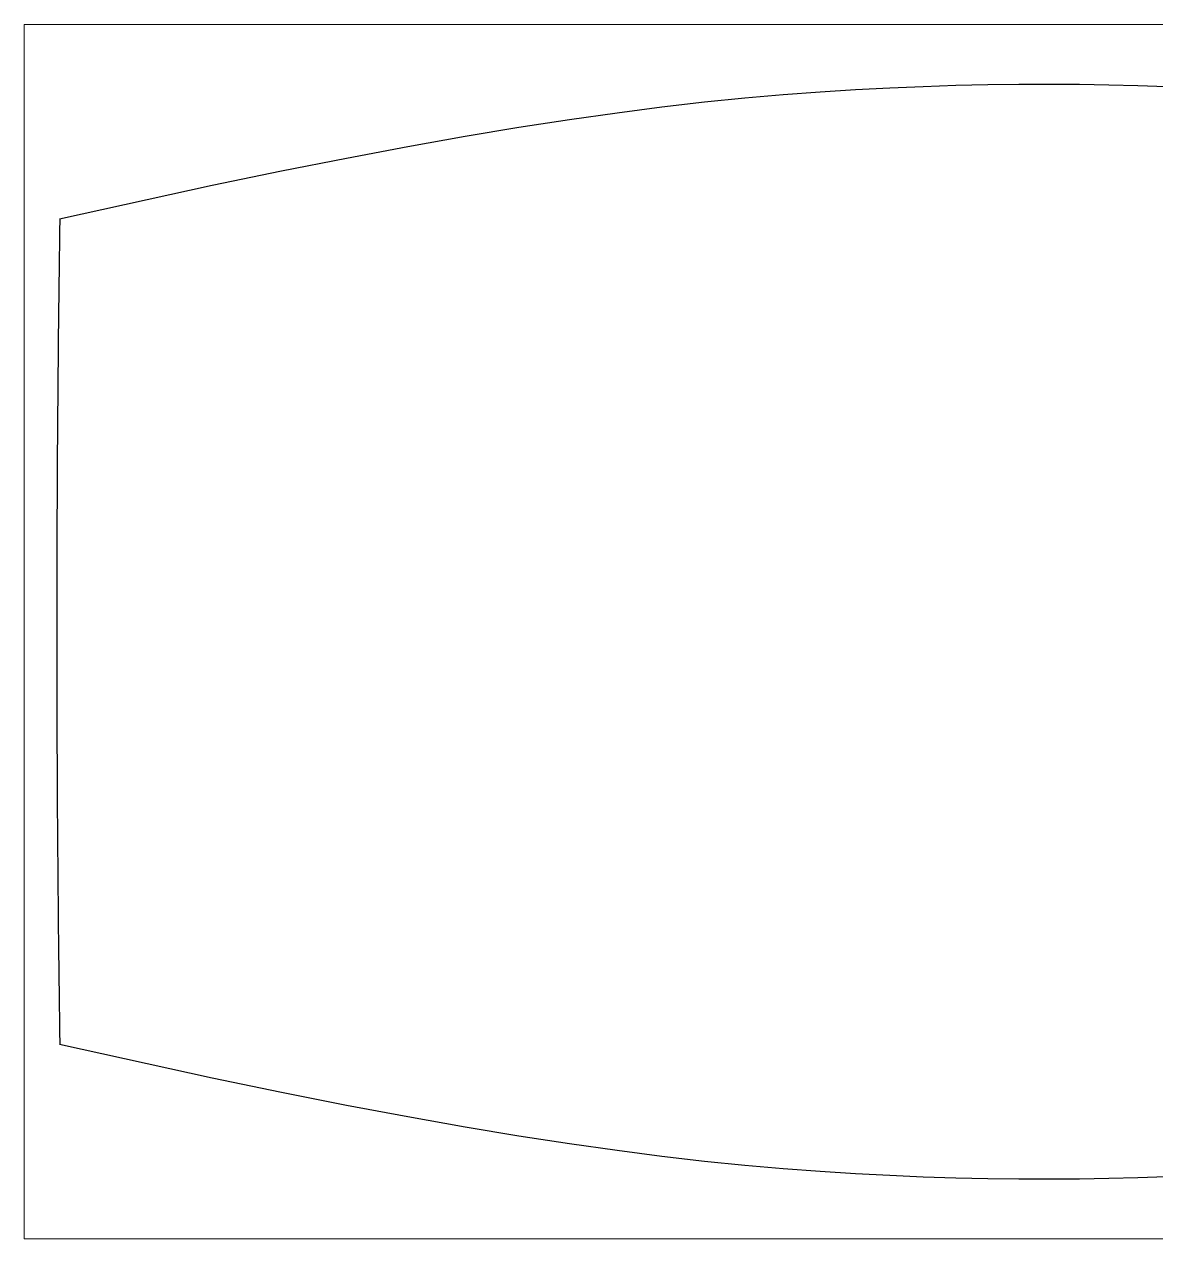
# Model space of a CAD drawing. Header units: millimetres. Extents: x 0 to 7720, y 0 to 5733.
# Drawn here: x 2640 to 3776, y 2966 to 4186 of the extents above; entities that cross this region are included whole.
import ezdxf

# ---------------------------------------------------------------- set-up
doc = ezdxf.new("R2010")
doc.units = ezdxf.units.MM
doc.layers.add('CORTE_6MM', color=1, linetype='Continuous')
doc.layers.add('plate', color=3, linetype='Continuous')

msp = doc.modelspace()

# ---------------------------------------------------------------- linework, layer by layer
at = {"layer": 'CORTE_6MM'}
for points in [[(2675.5, 3990.4), (2828.8, 4024.2), (2898.5, 4038.7), (2963.8, 4051.6), (3025.2, 4063.2), (3082.7, 4073.5), (3136.8, 4082.5), (3187.6, 4090.3), (3235.4, 4097.1), (3280.5, 4102.9), (3323.2, 4107.9), (3363.7, 4112), (3402.3, 4115.4), (3439.3, 4118.2), (3474.8, 4120.4), (3509.3, 4122.2), (3542.9, 4123.6), (3575.6, 4124.7), (3607.7, 4125.4), (3639, 4125.8), (3669.7, 4125.9), (3699.8, 4125.7), (3729.4, 4125.2), (3758.5, 4124.5), (3787.2, 4123.5)], [(2675.5, 3161.5), (2828.8, 3127.7), (2898.5, 3113.2), (2963.8, 3100.2), (3025.2, 3088.7), (3082.7, 3078.4), (3136.8, 3069.4), (3187.6, 3061.6), (3235.4, 3054.8), (3280.5, 3048.9), (3323.2, 3044), (3363.7, 3039.9), (3402.3, 3036.5), (3439.3, 3033.7), (3474.8, 3031.4), (3509.3, 3029.7), (3542.9, 3028.2), (3575.6, 3027.2), (3607.7, 3026.5), (3639, 3026.1), (3669.7, 3026), (3699.8, 3026.2), (3729.4, 3026.7), (3758.5, 3027.4), (3787.2, 3028.4)]]:
    msp.add_lwpolyline(points, dxfattribs=at)
for start, end in [(179.17343, 180), (180, 180.82657)]:
    msp.add_arc((31402.9, 3575.9), 28730.3, start, end, dxfattribs=at)
at = {"layer": 'plate', "lineweight": 0}
msp.add_lwpolyline([(2640, 4185.9), (5080, 4185.9), (5080, 2965.9), (2640, 2965.9)], close=True, dxfattribs=at)

doc.saveas('drawing.dxf')
